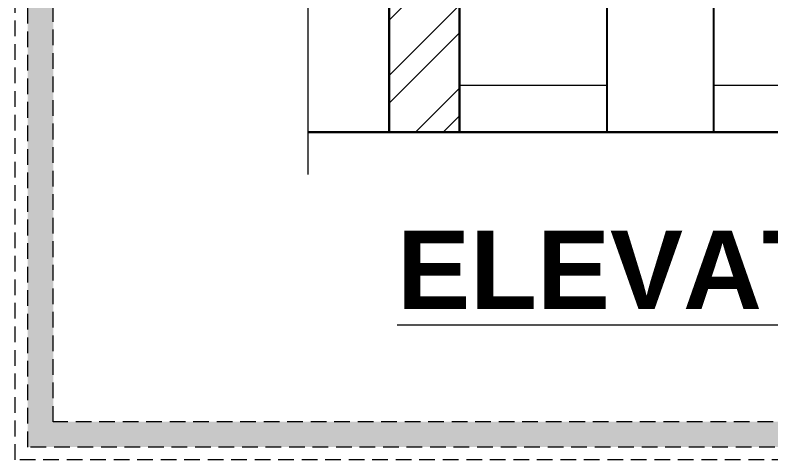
# Model space of a CAD drawing. Header units: millimetres. Extents: x 56222 to 3066687, y -650199 to -121287.
# Drawn here: x 134069.57 to 134117.79, y -183618 to -183589.66 of the extents above; entities that cross this region are included whole.
import ezdxf

# ---------------------------------------------------------------- set-up
doc = ezdxf.new("R2010")
doc.units = ezdxf.units.MM
doc.header["$MEASUREMENT"] = 0
doc.linetypes.add('DASHEDX2', pattern=[1.5, 1, -0.5])
doc.layers.add('AR HATCH-7', color=7, linetype='Continuous')
for name, color, linetype, lineweight in [('DIM.', 250, 'Continuous', 13), ('Dimension', 10, 'DASHEDX2', 20), ('SECTION ( HATCH  )', 252, 'Continuous', 9), ('SECTION ( SLAB PLine )', 104, 'Continuous', 30), ('Text', 7, 'Continuous', 15), ('XX~SLAB ( BEAM )~ ( DIM )', 7, 'Continuous', 9)]:
    doc.layers.add(name, color=color, linetype=linetype, lineweight=lineweight)
doc.styles.get("Standard").update_dxf_attribs({"font": 'arial.ttf', "height": 6})

# ---------------------------------------------------------------- blocks, each defined once
blk = doc.blocks.new('A$C76AA168E')
at = {"color": 34, "linetype": 'ByBlock'}
for p, q in [((125.3, 233.3), (125.3, 0)), ((321.8, 0), (321.8, 233.3)), ((125.3, 0), (321.8, 0))]:
    blk.add_line(p, q, dxfattribs=at)

msp = doc.modelspace()

# ---------------------------------------------------------------- hatches: boundary and pattern name
at = {"layer": 'AR HATCH-7', "lineweight": 18, "true_color": 0x939598, "transparency": 33554687}
h = msp.add_hatch(dxfattribs=at)
h.set_pattern_fill('ANSI32', color=252, scale=10)
h.set_pattern_definition([(45, (-19.982, -2.0757), (-2.65165043, 2.65165043), []), (45, (-18.2143, -2.0757), (-2.65165043, 2.65165043), [])])
h.paths.add_polyline_path([(134097.923, -183473.12), (134093.429, -183473.12), (134093.429, -183597.12), (134097.923, -183597.12)])
h.paths.add_polyline_path([(134235.929, -183473.12), (134226.929, -183473.12), (134226.929, -183597.12), (134235.929, -183597.12)])
at = {"layer": 'Dimension', "true_color": 0xd39e00}
h = msp.add_hatch(color=42, dxfattribs=at)
h.paths.add_polyline_path([(134070.38, -183454.83), (134070.38, -183617.195), (134301.053, -183617.195), (134301.053, -183454.83)])
h.paths.add_polyline_path([(134071.999, -183456.449), (134299.434, -183456.449), (134299.434, -183615.576), (134071.999, -183615.576)], flags=16)

# ---------------------------------------------------------------- linework, layer by layer
at = {"layer": 'Dimension', "color": 42, "true_color": 0xd39e00, "elevation": 0.119}
for points in [[(134069.57, -183454.021), (134301.862, -183454.021), (134301.862, -183618.005), (134069.57, -183618.005)], [(134070.38, -183454.83), (134301.053, -183454.83), (134301.053, -183617.195), (134070.38, -183617.195)], [(134071.999, -183456.449), (134299.434, -183456.449), (134299.434, -183615.576), (134071.999, -183615.576)]]:
    msp.add_lwpolyline(points, close=True, dxfattribs=at)
at = {"layer": 'SECTION ( HATCH  )', "color": 252, "lineweight": 0, "true_color": 0x939598}
for p, q in [((134097.923, -183594.12), (134107.335, -183594.12)), ((134114.159, -183594.12), (134226.929, -183594.12))]:
    msp.add_line(p, q, dxfattribs=at)
at = {"layer": 'SECTION ( SLAB PLine )', "color": 1}
msp.add_line((134088.253, -183597.12), (134243.018, -183597.12), dxfattribs=at)
at = {"layer": 'Text', "color": 251, "linetype": 'Continuous', "lineweight": 0, "true_color": 0x636466}
msp.add_lwpolyline([(134088.253, -183462.625), (134088.253, -183528.81), (134086.992, -183529.591), (134089.426, -183529.841), (134088.253, -183530.678), (134088.253, -183599.807)], dxfattribs=at)
at = {"layer": 'XX~SLAB ( BEAM )~ ( DIM )', "lineweight": 30}
msp.add_lwpolyline([(134093.429, -183473.12), (134097.923, -183473.12), (134097.923, -183597.12), (134093.429, -183597.12)], close=True, dxfattribs=at)

# ---------------------------------------------------------------- block references
at = {"xscale": 0.03471378084252857, "yscale": 0.03471378084252857, "zscale": 0.03471378084252857}
msp.add_blockref('A$C76AA168E', (134102.987, -183597.12), dxfattribs=at)

# ---------------------------------------------------------------- texts
at = {"layer": 'DIM.', "color": 1, "insert": (134093.945, -183603.399), "char_height": 5, "attachment_point": 1}
msp.add_mtext_dynamic_manual_height_columns('{\\fArial|b1|i0|c0|p34;\\LELEVATION - A}', width=111.55884, gutter_width=1, heights=[0], dxfattribs=at)

doc.saveas('drawing.dxf')
